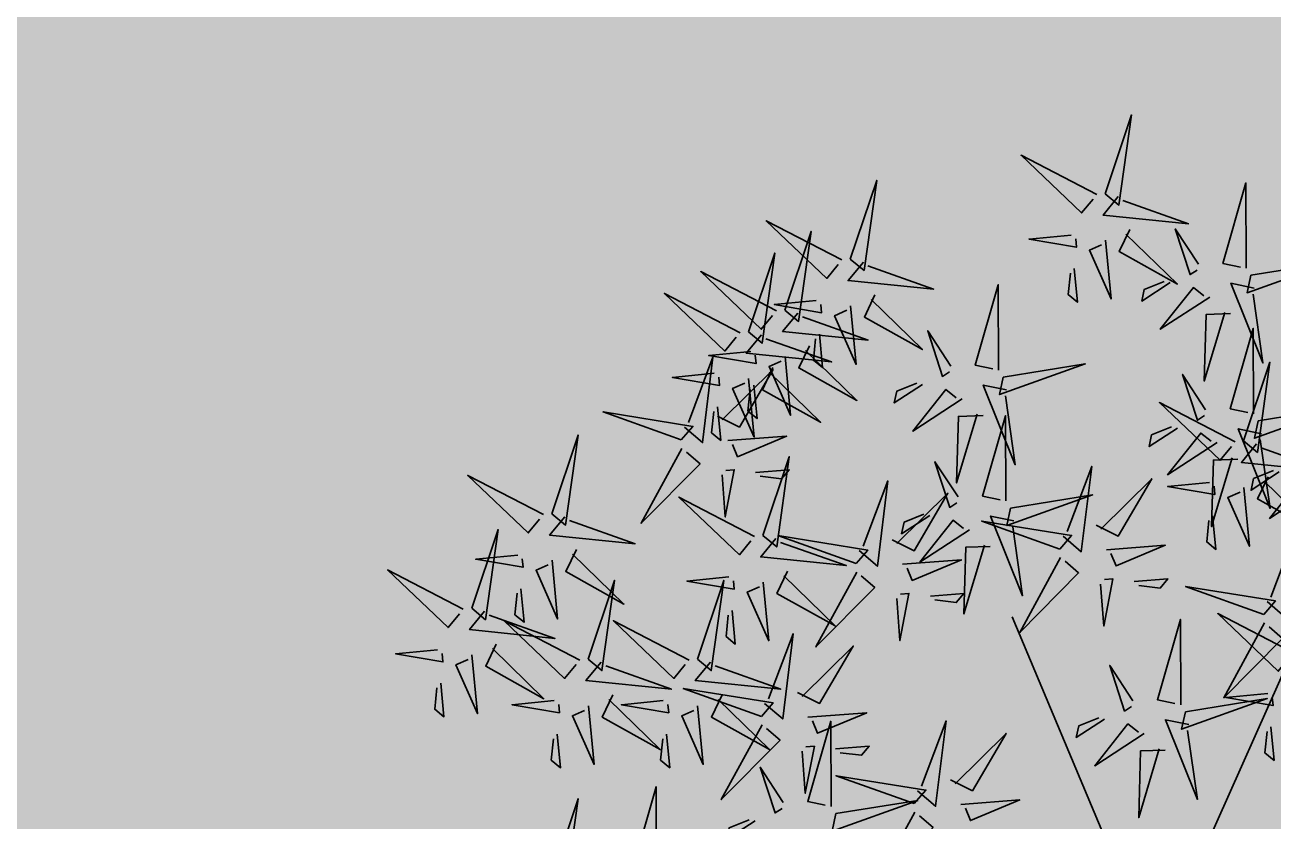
# Model space of a CAD drawing. Header units: millimetres. Extents: x -176651 to 424033, y -469666 to 486614.
# Drawn here: x 224090 to 225074, y 27367 to 27995 of the extents above; entities that cross this region are included whole.
import ezdxf

# ---------------------------------------------------------------- set-up
doc = ezdxf.new("R2010")
doc.units = ezdxf.units.MM
doc.layers.add('1625_West Villa$0$ad-Landscape', color=8, linetype='Continuous', lineweight=35)
doc.layers.add('1625_West Villa$0$ad-Verandah', color=8, linetype='Continuous')

# ---------------------------------------------------------------- blocks, each defined once
blk = doc.blocks.new('1625_West Villa$0$bamboo')
at = {"layer": '1625_West Villa$0$ad-Landscape', "color": 76}
for p, q in [((43.5, 73), (278.2, 631.2)), ((-12.4, 39.5), (-247.1, 564.2))]:
    blk.add_line(p, q, dxfattribs=at)
for points in [[(103.7, 1424.7), (54.4, 1572.3), (77.9, 1403.4), (103.7, 1424.7)], [(119.4, 1423.2), (261.4, 1496.7), (147.9, 1388.7), (126.6, 1414.5)], [(-160.7, 1284.9), (-160, 1444.8), (-116.9, 1294.1), (-149.7, 1287.2)], [(581.6, 1302), (532.2, 1449.6), (555.7, 1280.7), (581.6, 1302)], [(79.4, 1419.1), (107.8, 1384.6), (-52.4, 1368.4), (70.8, 1412)], [(-70.9, 1292.4), (-27.7, 1358.5), (-55.4, 1272.9), (-68.6, 1281.5)], [(57.7, 1357.7), (77.5, 1316.1), (-31.5, 1255.3), (64.8, 1349.1)], [(597.3, 1300.4), (739.2, 1374), (625.7, 1265.9), (604.4, 1291.8)], [(103.3, 1337.4), (92.8, 1227.4), (133.3, 1318.7), (110.4, 1328.8)], [(167.7, 1347.1), (246.3, 1339.5), (157.6, 1324.2), (159.1, 1340)], [(704.4, 1206.5), (655.1, 1354.1), (678.6, 1185.2), (704.4, 1206.5)], [(772.7, 1165.6), (723.3, 1313.2), (746.9, 1144.3), (772.7, 1165.6)], [(-169.3, 1271.7), (-323, 1296.4), (-162.4, 1238.9), (-169.3, 1271.7)], [(557.2, 1296.4), (585.7, 1261.9), (425.4, 1245.7), (548.6, 1289.3)], [(161.7, 1284.2), (155.7, 1221.3), (172.9, 1235.5), (168.8, 1275.6)], [(720.2, 1205), (862.1, 1278.5), (748.6, 1170.5), (727.3, 1196.4)], [(-175.7, 1247.6), (-131.9, 1256.8), (-191.9, 1107.3), (-173.4, 1236.6)], [(-92.2, 1230.9), (0.4, 1170.5), (-61.7, 1248.7), (-81.3, 1233.2)], [(-18, 1257.9), (35, 1223.4), (30.4, 1245.3), (-7, 1260.2)], [(303.5, 1094), (304.2, 1253.9), (347.3, 1103.2), (314.4, 1096.3)], [(535.5, 1235), (555.3, 1193.4), (446.4, 1132.5), (542.6, 1226.4)], [(645.6, 1224.3), (724.2, 1216.7), (635.4, 1201.5), (637, 1217.2)], [(788.4, 1164.1), (930.3, 1237.6), (816.9, 1129.6), (795.5, 1155.5)], [(-131.4, 1199.8), (-85.3, 1198.1), (-81.9, 1073.4), (-120.4, 1202.1)], [(680.1, 1200.9), (708.6, 1166.4), (548.3, 1150.2), (671.5, 1193.8)], [(581.2, 1214.7), (570.7, 1104.6), (611.1, 1195.9), (588.3, 1206.1)], [(-174.3, 1012.2), (-173.7, 1172.1), (-130.6, 1021.4), (-163.4, 1014.5)], [(393.3, 1101.5), (436.5, 1167.6), (408.8, 1082), (395.6, 1090.6)], [(748.4, 1160), (776.8, 1125.5), (616.6, 1109.3), (739.8, 1152.9)], [(639.6, 1161.5), (633.5, 1098.6), (650.8, 1112.8), (646.7, 1152.8)], [(658.4, 1139.6), (678.2, 1098), (569.2, 1037.1), (665.5, 1130.9)], [(768.4, 1128.9), (847.1, 1121.3), (758.3, 1106.1), (759.8, 1121.8)], [(-155.7, 961.1), (-205, 1108.7), (-181.5, 939.8), (-155.7, 961.1)], [(294.9, 1080.8), (141.2, 1105.5), (301.8, 1048), (294.9, 1080.8)], [(704, 1119.3), (693.5, 1009.2), (734, 1100.5), (711.2, 1110.6)], [(892.5, 987.3), (858.6, 958.2), (839.1, 1118), (885.2, 995.8)], [(-84.5, 1019.7), (-41.3, 1085.8), (-69, 1000.1), (-82.2, 1008.8)], [(726.6, 1098.6), (746.5, 1057), (637.5, 996.2), (733.8, 1090)], [(830.7, 1007.8), (789.5, 987.1), (726.4, 1094.8), (822.2, 1000.5)], [(772.3, 1078.4), (761.8, 968.3), (802.3, 1059.6), (779.4, 1069.7)], [(836.7, 1088), (915.3, 1080.4), (826.6, 1065.2), (828.1, 1080.9)], [(288.5, 1056.7), (332.3, 1065.9), (272.3, 916.4), (290.8, 1045.7)], [(372, 1040), (464.6, 979.6), (402.5, 1057.8), (382.9, 1042.3)], [(446.2, 1067), (499.2, 1032.5), (494.6, 1054.4), (457.2, 1069.3)], [(762.4, 1066), (756.4, 1003.1), (773.6, 1017.3), (769.5, 1057.4)], [(-140, 959.5), (2, 1033.1), (-111.5, 925), (-132.8, 950.9)], [(-183, 999), (-336.7, 1023.7), (-176.1, 966.2), (-183, 999)], [(289.9, 848.6), (290.5, 1008.4), (333.6, 857.8), (300.8, 850.9)], [(332.8, 1008.9), (378.9, 1007.2), (382.3, 882.5), (343.8, 1011.2)], [(830.7, 1025.1), (824.7, 962.2), (841.9, 976.4), (837.8, 1016.5)], [(898.5, 963.1), (1045.1, 1015.5), (876.7, 988.5), (898.5, 963.1)], [(-189.3, 974.8), (-145.6, 984), (-205.5, 834.6), (-187, 963.9)], [(-31.6, 985.2), (21.3, 950.7), (16.7, 972.5), (-20.7, 987.5)], [(-105.9, 958.2), (-13.2, 897.8), (-75.4, 976), (-94.9, 960.5)], [(811.3, 961.7), (701, 970), (793.1, 931.4), (802.8, 954.4)], [(1141.3, 824.7), (1092, 972.3), (1115.5, 803.4), (1141.3, 824.7)], [(-180, 955.5), (-151.6, 921), (-311.8, 904.8), (-188.6, 948.4)], [(897.3, 947.3), (973.8, 807), (863.4, 918.2), (888.9, 940.1)], [(-145, 927.1), (-99, 925.4), (-95.6, 800.6), (-134.1, 929.4)], [(182.5, 782.8), (148.6, 753.6), (129.1, 913.5), (175.2, 791.2)], [(379.6, 856.1), (422.9, 922.2), (395.2, 836.5), (381.9, 845.1)], [(745.4, 783.8), (696, 931.4), (719.6, 762.5), (745.4, 783.8)], [(-297, 876.4), (-204.4, 816), (-266.5, 894.2), (-286.1, 878.7)], [(-201.7, 894.1), (-181.9, 852.5), (-290.9, 791.6), (-194.6, 885.5)], [(-222.7, 903.4), (-169.8, 868.9), (-174.4, 890.7), (-211.8, 905.7)], [(120.7, 803.3), (79.5, 782.6), (16.5, 890.3), (112.2, 796)], [(759.2, 902.3), (696.2, 907), (710.8, 890.1), (750.8, 895)], [(822.2, 897.5), (816.2, 818.8), (799.2, 907.2), (815, 906)], [(1157.1, 823.2), (1299, 896.7), (1185.5, 788.7), (1164.2, 814.6)], [(-156.1, 873.8), (-166.6, 763.7), (-126.1, 855), (-149, 865.2)], [(-91.7, 883.5), (-13.1, 875.8), (-101.8, 860.6), (-100.3, 876.4)], [(564.8, 755.5), (530.9, 726.4), (511.4, 886.2), (557.5, 764)], [(281.2, 835.4), (127.5, 860.1), (288.1, 802.6), (281.2, 835.4)], [(503, 776), (461.8, 755.3), (398.7, 863), (494.5, 768.7)], [(761.1, 782.3), (903, 855.8), (789.6, 747.8), (768.2, 773.7)], [(-97.7, 820.6), (-103.7, 757.7), (-86.5, 771.9), (-90.6, 811.9)], [(274.9, 811.2), (318.6, 820.4), (258.7, 670.9), (277.2, 800.3)], [(432.6, 821.6), (485.5, 787.1), (480.9, 808.9), (443.5, 823.9)], [(1117, 819.1), (1145.4, 784.6), (985.2, 768.4), (1108.4, 812)], [(188.6, 758.6), (335.2, 810.9), (166.8, 784), (188.6, 758.6)], [(358.3, 794.5), (451, 734.2), (388.8, 812.4), (369.3, 796.8)], [(-199.8, 660.1), (-233.7, 630.9), (-253.2, 790.8), (-207, 668.5)], [(570.9, 731.3), (717.4, 783.7), (549, 756.7), (570.9, 731.3)], [(721.1, 778.2), (749.5, 743.7), (589.3, 727.5), (712.5, 771.1)], [(1291.5, 647.4), (1242.1, 795), (1265.7, 626.1), (1291.5, 647.4)], [(101.4, 757.2), (-8.9, 765.5), (83.2, 726.9), (92.9, 749.9)], [(319.2, 763.5), (365.2, 761.8), (368.6, 637), (330.1, 765.8)], [(1095.3, 757.7), (1115.1, 716.2), (1006.1, 655.3), (1102.4, 749.1)], [(187.4, 742.8), (263.8, 602.4), (153.5, 713.7), (178.9, 735.5)], [(483.6, 729.9), (373.4, 738.2), (465.5, 699.6), (475.2, 722.6)], [(1140.9, 737.5), (1130.4, 627.4), (1170.9, 718.7), (1148, 728.8)], [(1205.3, 747.1), (1283.9, 739.5), (1195.2, 724.3), (1196.7, 740)], [(49.3, 697.7), (-13.7, 702.5), (0.8, 685.5), (40.8, 690.4)], [(112.3, 693), (106.3, 614.2), (89.3, 702.6), (105, 701.5)], [(569.7, 715.5), (646.1, 575.2), (535.8, 686.4), (561.2, 708.3)], [(699.3, 716.8), (719.2, 675.2), (610.2, 614.4), (706.4, 708.2)], [(809.4, 706.2), (888, 698.6), (799.3, 683.4), (800.8, 699.1)], [(1307.2, 645.9), (1449.1, 719.5), (1335.7, 611.4), (1314.3, 637.3)], [(-193.7, 635.8), (-47.1, 688.2), (-215.5, 661.2), (-193.7, 635.8)], [(745, 696.6), (734.5, 586.5), (774.9, 677.8), (752.1, 687.9)], [(868.3, 552), (818.9, 699.6), (842.4, 530.7), (868.3, 552)], [(1073.1, 552), (1023.7, 699.6), (1047.2, 530.7), (1073.1, 552)], [(1199.3, 684.2), (1193.3, 621.3), (1210.5, 635.5), (1206.4, 675.6)], [(431.6, 670.5), (368.6, 675.2), (383.1, 658.2), (423.1, 663.2)], [(494.6, 665.7), (488.6, 587), (471.6, 675.4), (487.3, 674.2)], [(-249.2, 564.1), (-107.3, 637.7), (-220.7, 529.6), (-242.1, 555.5)], [(803.4, 643.3), (797.4, 580.4), (814.6, 594.6), (810.5, 634.7)], [(1267.2, 641.9), (1295.6, 607.4), (1135.4, 591.1), (1258.6, 634.8)], [(-194.9, 620.1), (-118.4, 479.7), (-228.8, 591), (-203.4, 612.8)], [(-37.8, 466.8), (-37.2, 626.6), (5.9, 476), (-26.9, 469.1)], [(884, 550.5), (1025.9, 624), (912.4, 516), (891.1, 541.8)], [(1088.8, 550.5), (1230.7, 624), (1117.2, 516), (1095.9, 541.8)], [(742.3, 469.2), (708.4, 440), (688.9, 599.9), (735, 477.6)], [(680.5, 489.6), (639.3, 469), (576.2, 576.7), (672, 482.3)], [(1245.4, 580.5), (1265.3, 538.9), (1156.3, 478), (1252.6, 571.9)], [(1355.5, 569.8), (1434.1, 562.2), (1345.4, 547), (1346.9, 562.7)], [(52, 474.3), (95.2, 540.4), (67.5, 454.7), (54.3, 463.3)], [(843.9, 546.4), (872.4, 511.9), (712.1, 495.7), (835.3, 539.3)], [(1048.7, 546.4), (1077.2, 511.9), (916.9, 495.7), (1040.1, 539.3)], [(1291.1, 560.2), (1280.6, 450.1), (1321.1, 541.4), (1298.2, 551.6)], [(748.4, 444.9), (894.9, 497.3), (726.5, 470.3), (748.4, 444.9)], [(1349.5, 506.9), (1343.5, 444), (1360.7, 458.2), (1356.6, 498.3)], [(-200.9, 488), (-122.3, 480.4), (-211, 465.2), (-209.5, 480.9)], [(-46.5, 453.6), (-200.1, 478.3), (-39.6, 420.8), (-46.5, 453.6)], [(822.2, 485), (842, 443.4), (733.1, 382.6), (829.3, 476.4)], [(932.3, 474.4), (1010.9, 466.8), (922.2, 451.6), (923.7, 467.3)], [(1027, 485), (1046.8, 443.4), (937.9, 382.6), (1034.1, 476.4)], [(1137.1, 474.4), (1215.7, 466.8), (1126.9, 451.6), (1128.4, 467.3)], [(661.1, 443.6), (550.9, 451.8), (643, 413.2), (652.6, 436.3)], [(867.9, 464.7), (857.4, 354.7), (897.8, 446), (875, 456.1)], [(1072.7, 464.7), (1062.1, 354.7), (1102.6, 446), (1079.8, 456.1)], [(-206.9, 425.1), (-212.9, 362.2), (-195.7, 376.4), (-199.8, 416.5)], [(-52.8, 429.4), (-9, 438.6), (-69, 289.1), (-50.5, 418.5)], [(30.7, 412.7), (123.3, 352.4), (61.2, 430.6), (41.6, 415)], [(104.9, 439.8), (157.9, 405.3), (153.3, 427.1), (115.9, 442.1)], [(455.6, 305.5), (421.7, 276.4), (402.2, 436.3), (448.3, 314)], [(617.5, 275.9), (618.2, 435.7), (661.3, 285.1), (628.5, 278.2)], [(747.2, 429.2), (823.6, 288.8), (713.3, 400), (738.7, 421.9)], [(393.8, 326), (352.6, 305.3), (289.5, 413), (385.3, 318.7)], [(926.3, 411.5), (920.3, 348.6), (937.5, 362.8), (933.4, 402.9)], [(1131.1, 411.5), (1125, 348.6), (1142.3, 362.8), (1138.2, 402.9)], [(-8.5, 381.7), (37.5, 380), (40.9, 255.2), (2.4, 384)], [(609.1, 384.1), (546.1, 388.8), (560.6, 371.9), (600.6, 376.8)], [(672.1, 379.4), (666.1, 300.6), (649, 389), (664.8, 387.8)], [(461.7, 281.3), (608.2, 333.7), (439.8, 306.7), (461.7, 281.3)], [(707.3, 283.4), (750.5, 349.5), (722.8, 263.8), (709.6, 272.4)], [(945.2, 153.2), (945.8, 313), (988.9, 162.4), (956.1, 155.5)], [(374.4, 279.9), (264.1, 288.2), (356.3, 249.6), (365.9, 272.6)], [(608.9, 262.7), (455.2, 287.4), (615.8, 229.9), (608.9, 262.7)], [(1141.3, 142.9), (1092, 290.5), (1115.5, 121.6), (1141.3, 142.9)], [(460.4, 265.6), (536.9, 125.2), (426.5, 236.4), (452, 258.3)], [(760.2, 248.9), (813.2, 214.4), (808.6, 236.2), (771.2, 251.2)]]:
    blk.add_lwpolyline(points, dxfattribs=at)
blk = doc.blocks.new('1625_West Villa$0$zw$6CCD')
at = {"transparency": 33554559}
h = blk.add_hatch(color=256, dxfattribs=at)
h.dxf.hatch_style = 1
h.set_gradient(color1=(153, 204, 0), color2=(63, 127, 0), tint=1, name='INVSPHERICAL')
h.paths.add_polyline_path([(0, -4975), (2830, -4975), (2830, -8875), (0, -8875)])
h = blk.add_hatch(dxfattribs=at)
h.set_pattern_fill('GRASS', color=74)
h.set_pattern_definition([(90, (-461574.16, 207857.781), (-17.96051224, 17.96051224), [4.7625, -31.1585245]), (45, (-461574.16, 207857.78), (-17.9605122, 17.9605122), [4.7625, -20.6375]), (135, (-461574.16, 207857.78), (-17.9605122, -17.9605122), [4.7625, -20.6375])])
h.paths.add_polyline_path([(2830, -4975), (0, -4975), (0, -8875), (2830, -8875)])
at = {"layer": '1625_West Villa$0$ad-Landscape', "linetype": 'Continuous', "xscale": -0.4205116771710663, "yscale": 0.4205116771710663, "zscale": 0.4205116771710663}
blk.add_blockref('1625_West Villa$0$bamboo', (2243.31, -8255.52), dxfattribs=at)
blk = doc.blocks.new('1625_West Villa')
at = {"layer": '1625_West Villa$0$ad-Verandah'}
blk.add_blockref('1625_West Villa$0$zw$6CCD', (0, 13620), dxfattribs=at)
blk = doc.blocks.new("All Plot's Villa Plans")
at = {"ltscale": 5}
blk.add_blockref('1625_West Villa', (222742.28, 21898.27), dxfattribs=at)

msp = doc.modelspace()

# ---------------------------------------------------------------- block references
at = {"ltscale": 5}
msp.add_blockref("All Plot's Villa Plans", (0, 0), dxfattribs=at)

doc.saveas('drawing.dxf')
